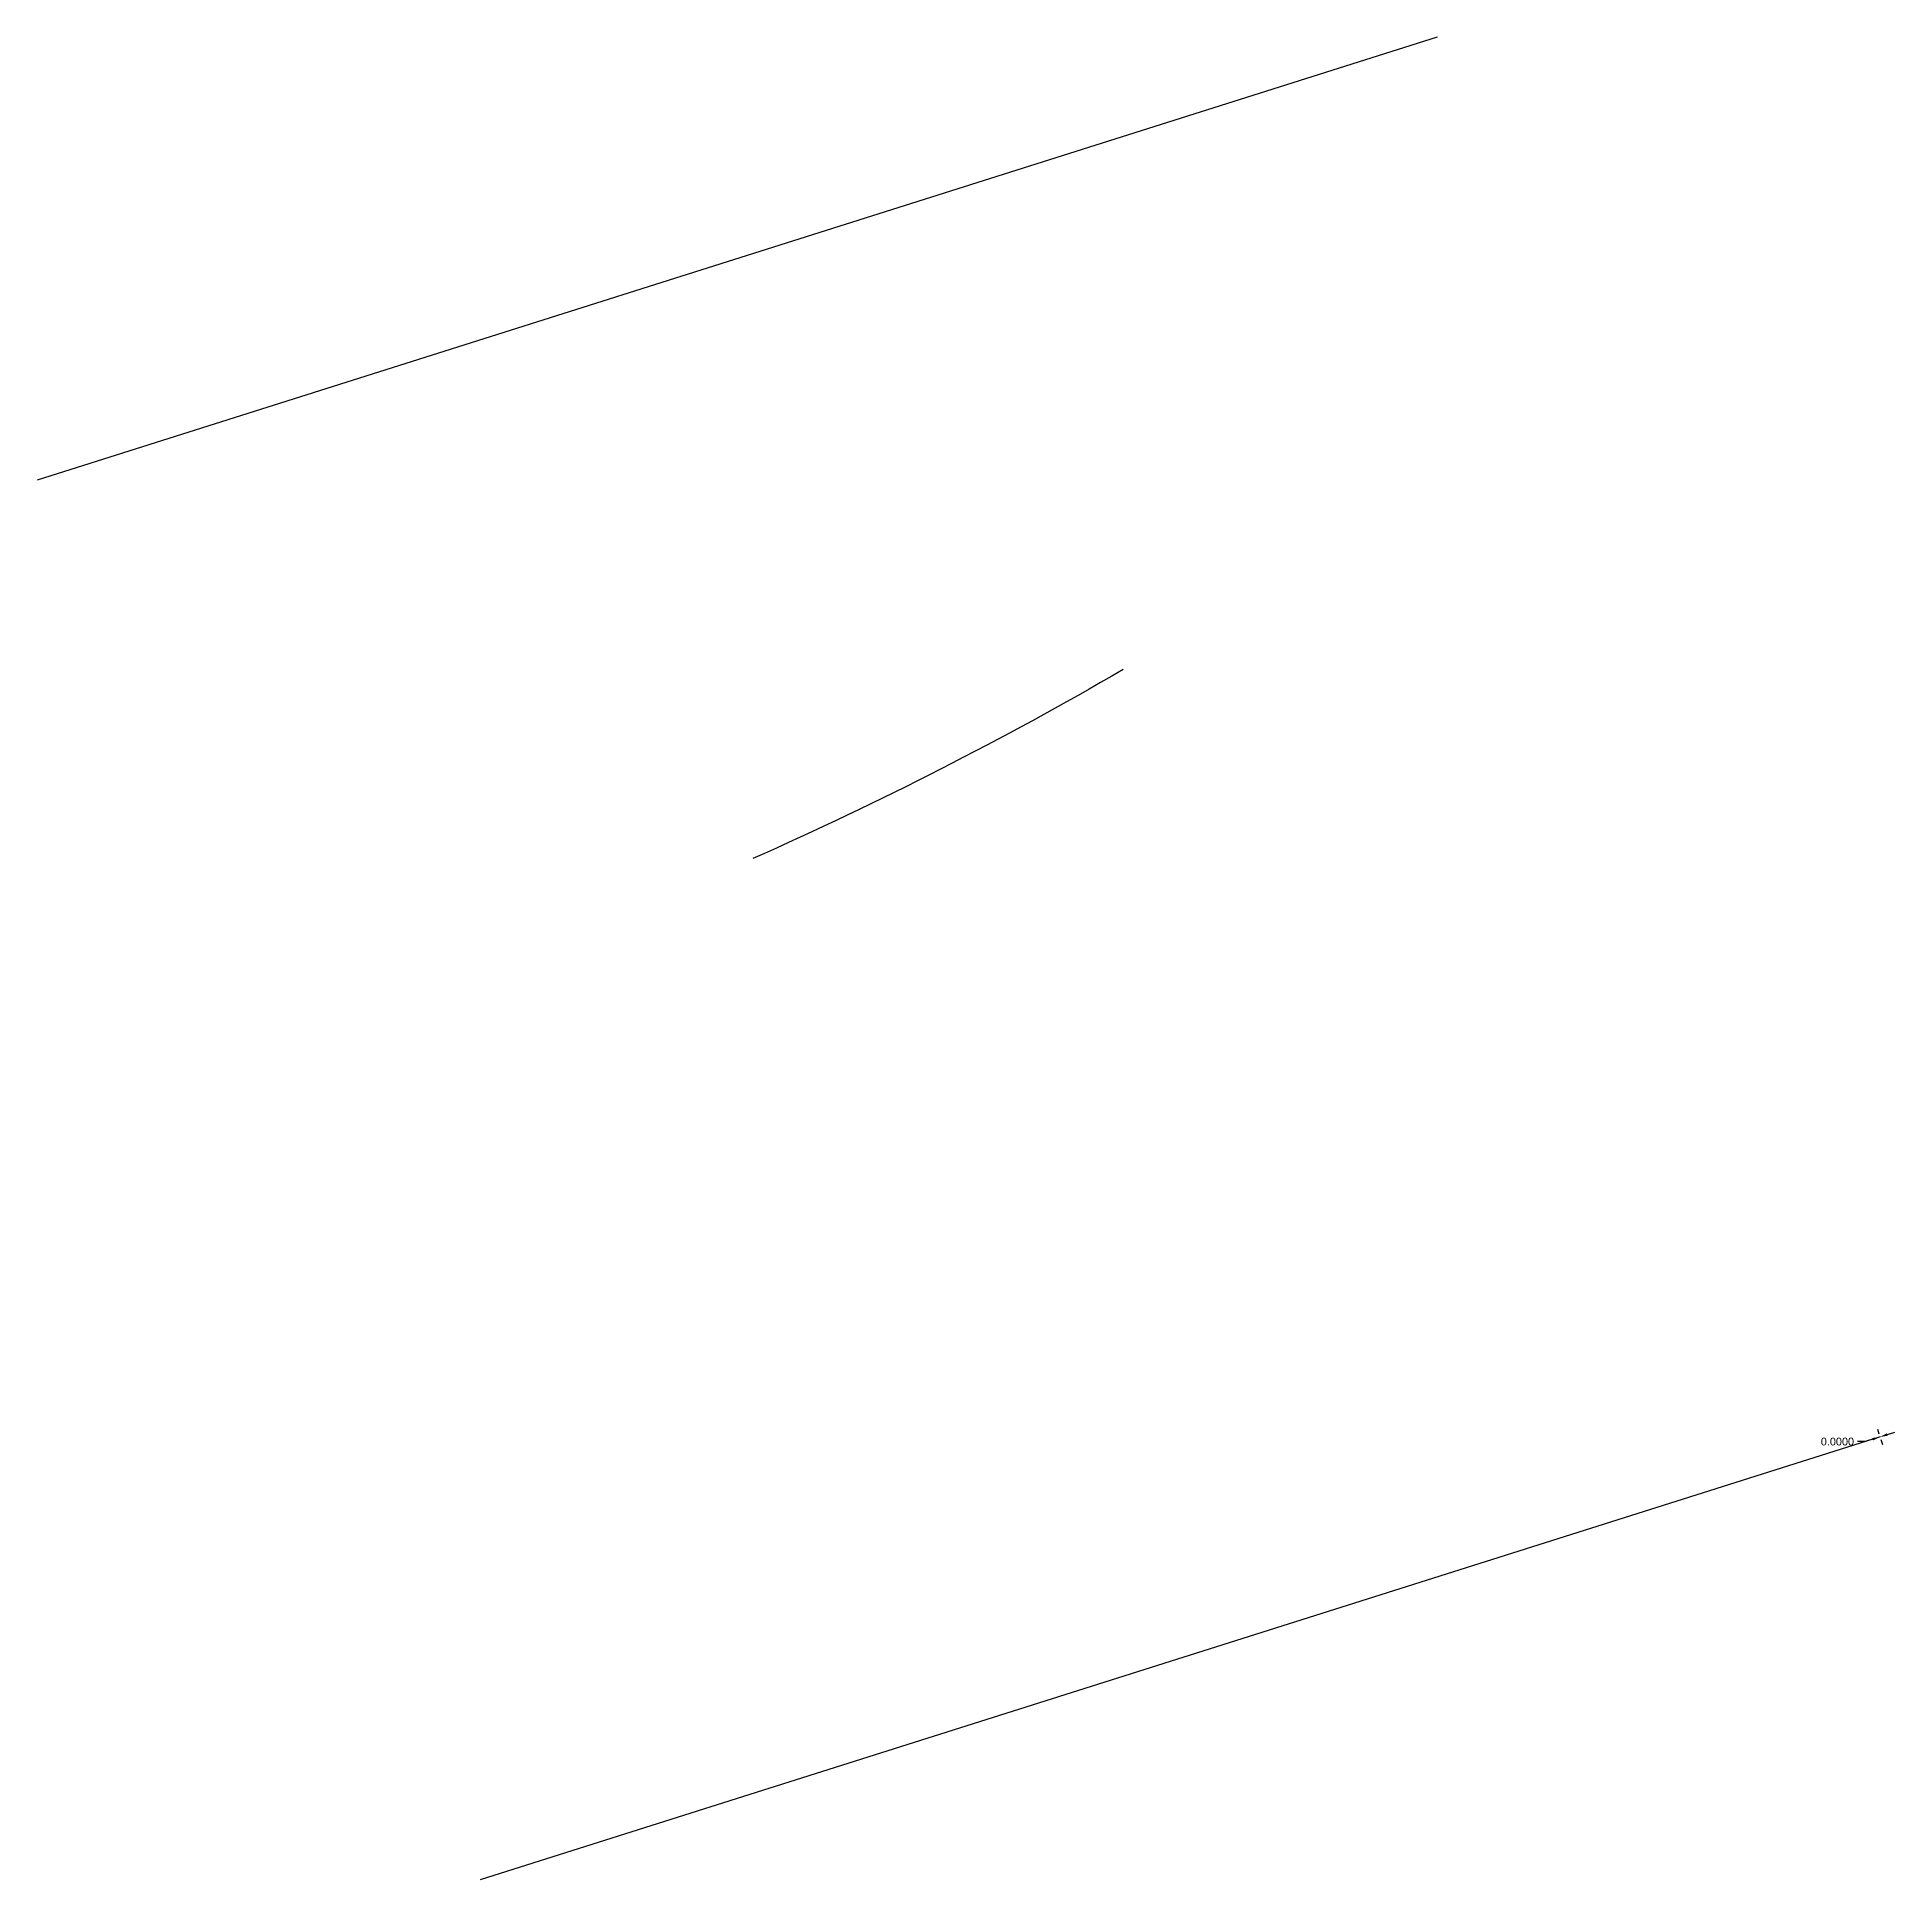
# Model space of a CAD drawing. Header units: inches. Extents: x -134 to -55, y 397 to 549.
# Drawn here: x -98.09 to -55.07, y 397.05 to 439.72 of the extents above; entities that cross this region are included whole.
import ezdxf

# ---------------------------------------------------------------- set-up
doc = ezdxf.new("R2010")
doc.units = ezdxf.units.IN
doc.header["$MEASUREMENT"] = 0
doc.styles.get("Standard").update_dxf_attribs({"font": 'arial.ttf'})
doc.dimstyles.get("Standard").update_dxf_attribs({"dimtxt": 0.18, "dimasz": 0.18, "dimexe": 0.18, "dimexo": 0.0625, "dimgap": 0.09, "dimtad": 0, "dimtih": 1, "dimtoh": 1, "dimdec": 4, "dimzin": 0, "dimdsep": 46, "dimtxsty": 'Standard', "dimcen": 0.09, "dimadec": 0, "dimazin": 0, "dimtfac": 1, "dimtdec": 4, "dimtofl": 0, "dimtmove": 0, "dimatfit": 3, "dimfxl": 1, "dimtolj": 1, "dimtzin": 0, "dimarcsym": 0})

# ---------------------------------------------------------------- blocks, each defined once
blk = doc.blocks.new('*D2')
at = {"color": 0, "lineweight": -2, "transparency": 16777216}
for p, q in [((-55.433, 407.365), (-55.468, 407.477)), ((-55.242, 407.359), (-55.07, 407.414)), ((-55.757, 407.196), (-55.937, 407.196)), ((-55.585, 407.251), (-55.757, 407.196)), ((-55.395, 407.245), (-55.359, 407.133))]:
    blk.add_line(p, q, dxfattribs=at)
at = {"color": 0, "transparency": 16777216}
for points in [[(-55.251, 407.388), (-55.233, 407.331), (-55.414, 407.305)], [(-55.594, 407.279), (-55.576, 407.222), (-55.414, 407.305)]]:
    blk.add_solid(points, dxfattribs=at)
at = {"layer": 'Defpoints', "color": 0, "transparency": 16777216}
for p in [(-55.414, 407.305), (-55.414, 407.305, 0.008), (-55.414, 407.305)]:
    blk.add_point(p, dxfattribs=at)
at = {"color": 0, "transparency": 16777216, "insert": (-56.4, 407.196), "char_height": 0.18, "attachment_point": 5}
blk.add_mtext('\\A1;0.0000', dxfattribs=at)

msp = doc.modelspace()

# ---------------------------------------------------------------- linework, layer by layer
at = {"extrusion": (0, 0, -1)}
for p, q in [((-65.67137, 439.7207), (-98.08712, 429.46303)), ((-55.41371, 407.30495), (-87.82945, 397.04729))]:
    msp.add_line(p, q, dxfattribs=at)
msp.add_arc((117.31402, 501.4382), 88.3215, 239.83995, 246.0892968, dxfattribs=at)

# ---------------------------------------------------------------- dimensions: what is measured, and where the dimension line sits
dim = msp.add_linear_dim(base=(-55.413713, 407.304954), p1=(-55.413712, 407.304954), p2=(-55.413713, 407.304954, 0.00761), angle=197.559494, dimstyle='Standard')
dim.commit()
dim.dimension.update_dxf_attribs({"geometry": '*D2', "text_midpoint": (-56.40026, 407.196343)})

doc.saveas('drawing.dxf')
